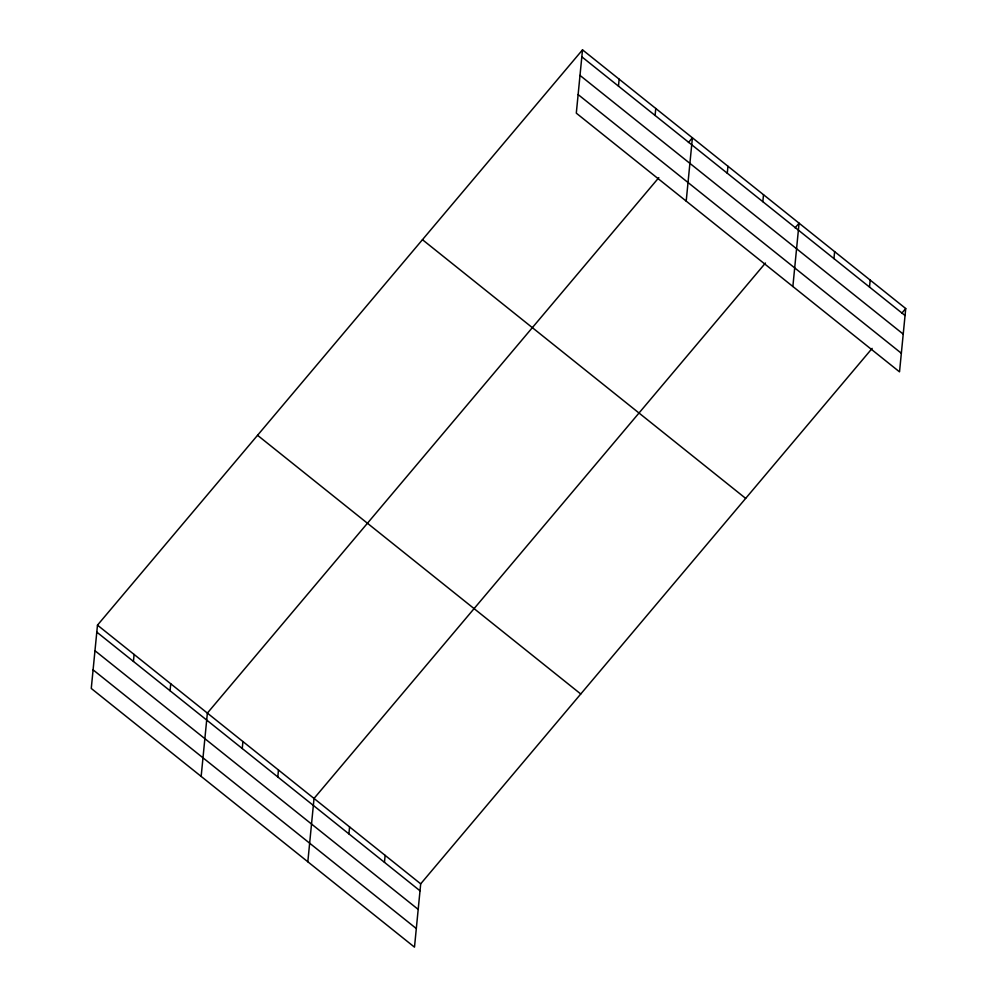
<?xml version="1.0" encoding="UTF-8"?>
<svg xmlns="http://www.w3.org/2000/svg" width="997" height="997" viewBox="0 0 997 997"><rect width="100%" height="100%" fill="white"/><g stroke="black" fill="none" stroke-linecap="round" stroke-linejoin="round"><path stroke-width="1.5" d="M582.51 49.85L576.303 113.16L899.518 371.856L905.737 308.547L582.51 49.85L97.482 625.144L91.263 688.453L414.49 947.15L420.697 883.841L872.138 348.389M133.424 661.422L134.109 654.456M170.051 690.747L170.736 683.78M201.157 776.414L207.376 713.092L658.818 177.653M242.246 748.523L242.919 741.556M277.802 776.975L278.475 770.008M307.824 861.782L314.03 798.46L765.472 263.021M348.9 833.891L349.586 826.924M384.456 862.343L385.141 855.376M618.464 86.128L619.149 79.174M655.091 115.453L655.777 108.486M686.198 201.12L692.404 137.81L688.453 142.496M727.274 173.229L727.96 166.262M762.83 201.681L763.515 194.714M792.864 286.488L799.071 223.178L795.12 227.864M833.941 258.597L834.626 251.63M869.496 287.049L870.182 280.095M901.774 313.232L905.737 308.547M581.837 56.817L905.052 315.513M580.005 75.411L903.22 334.107M578.123 94.565L901.35 353.262M422.454 239.691L745.669 498.388M257.538 435.29L580.753 693.987M97.482 625.144L420.697 883.841M96.796 632.11L420.011 890.795M94.964 650.705L418.192 909.401M93.095 669.859L416.31 928.556"/></g></svg>
